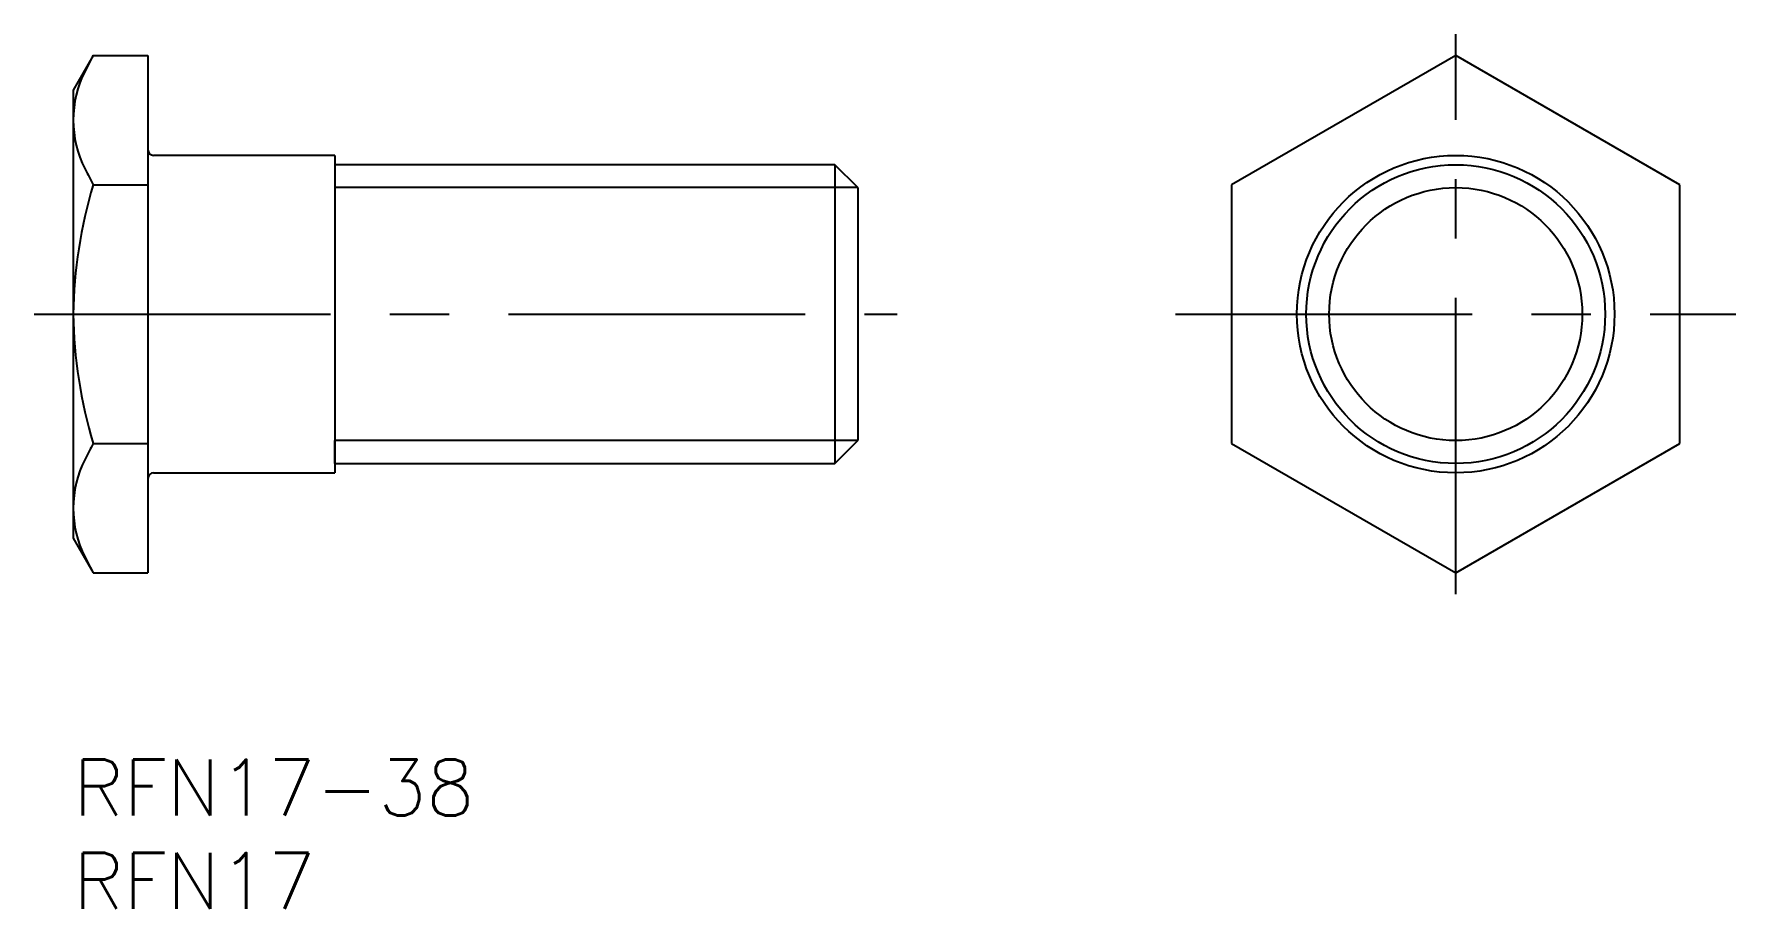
# Model space of a CAD drawing. Extents: x -2.1 to 89, y -8 to 38.9.
import ezdxf

# ---------------------------------------------------------------- set-up
doc = ezdxf.new("R2010")
doc.units = 0
doc.header["$LTSCALE"] = 0.5
doc.linetypes.add('CENTER', pattern=[50.8, 31.75, -6.35, 6.35, -6.35])
for name, color, linetype in [('MSM_CENTER', 1, 'CENTER'), ('MSM_CONTINUOUS', 7, 'CONTINUOUS'), ('MSM_NARROW', 5, 'CONTINUOUS'), ('MSM_PART_NUMBER', 7, 'CONTINUOUS')]:
    doc.layers.add(name, color=color, linetype=linetype)
doc.styles.get("Standard").update_dxf_attribs({"font": 'txt.shx', "height": 3, "bigfont": 'bigfont.shx'})

msp = doc.modelspace()

# ---------------------------------------------------------------- linework, layer by layer
at = {"layer": 'MSM_CENTER'}
for p, q in [((74, 8.856), (74, 38.856)), ((-2.1, 23.856), (44.1, 23.856)), ((59, 23.856), (89, 23.856))]:
    msp.add_line(p, q, dxfattribs=at)
at = {"layer": 'MSM_CONTINUOUS'}
for p, q in [((1.072, 37.713), (0, 35.856)), ((1.072, 37.713), (4, 37.713)), ((4, 37.713), (4, 10)), ((74, 37.713), (62, 30.785)), ((86, 30.785), (74, 37.713)), ((0, 35.856), (0, 11.856)), ((14, 32.356), (4.3, 32.356)), ((14, 32.356), (14, 15.356)), ((40.773, 31.856), (14, 31.856)), ((42, 30.629), (40.773, 31.856)), ((40.773, 31.856), (40.773, 15.856)), ((1.072, 30.785), (4, 30.785)), ((42, 30.629), (42, 17.083)), ((62, 30.785), (62, 16.928)), ((86, 16.928), (86, 30.785)), ((1.072, 16.928), (4, 16.928)), ((40.773, 15.856), (42, 17.083)), ((62, 16.928), (74, 10)), ((74, 10), (86, 16.928)), ((14, 15.856), (40.773, 15.856)), ((4.3, 15.356), (14, 15.356)), ((0, 11.856), (1.072, 10)), ((1.072, 10), (4, 10))]:
    msp.add_line(p, q, dxfattribs=at)
for radius in [8.5, 8]:
    msp.add_circle((74, 23.856), radius, dxfattribs=at)
for centre, radius, start, end in [((14.748, 30.045), 15.679, 150.72207, 154.19025), ((5.75, 34.249), 5.75, 152.86255, 207.13745), ((4.3, 32.656), 0.3, 180, 270), ((14.748, 38.452), 15.679, 205.80975, 209.27793), ((25.03, 23.531), 25.032, 163.15614, 179.25591), ((25.03, 24.181), 25.032, 180.74409, 196.84386), ((14.748, 9.26), 15.679, 150.72207, 154.19025), ((5.75, 13.464), 5.75, 152.86255, 207.13745), ((4.3, 15.056), 0.3, 90, 180), ((14.748, 17.668), 15.679, 205.80975, 209.27793)]:
    msp.add_arc(centre, radius, start, end, dxfattribs=at)
at = {"layer": 'MSM_NARROW'}
for p, q in [((14, 31.856), (14, 30.629)), ((42, 30.629), (14, 30.629)), ((42, 17.083), (14, 17.083)), ((14, 15.856), (14, 17.083))]:
    msp.add_line(p, q, dxfattribs=at)
msp.add_circle((74, 23.856), 6.773, dxfattribs=at)

# ---------------------------------------------------------------- texts
at = {"layer": 'MSM_PART_NUMBER'}
for s, p in [('RFN17-38', (0, -3)), ('RFN17', (0, -8))]:
    msp.add_text(s, height=3, dxfattribs=at).set_placement(p)

doc.saveas('drawing.dxf')
